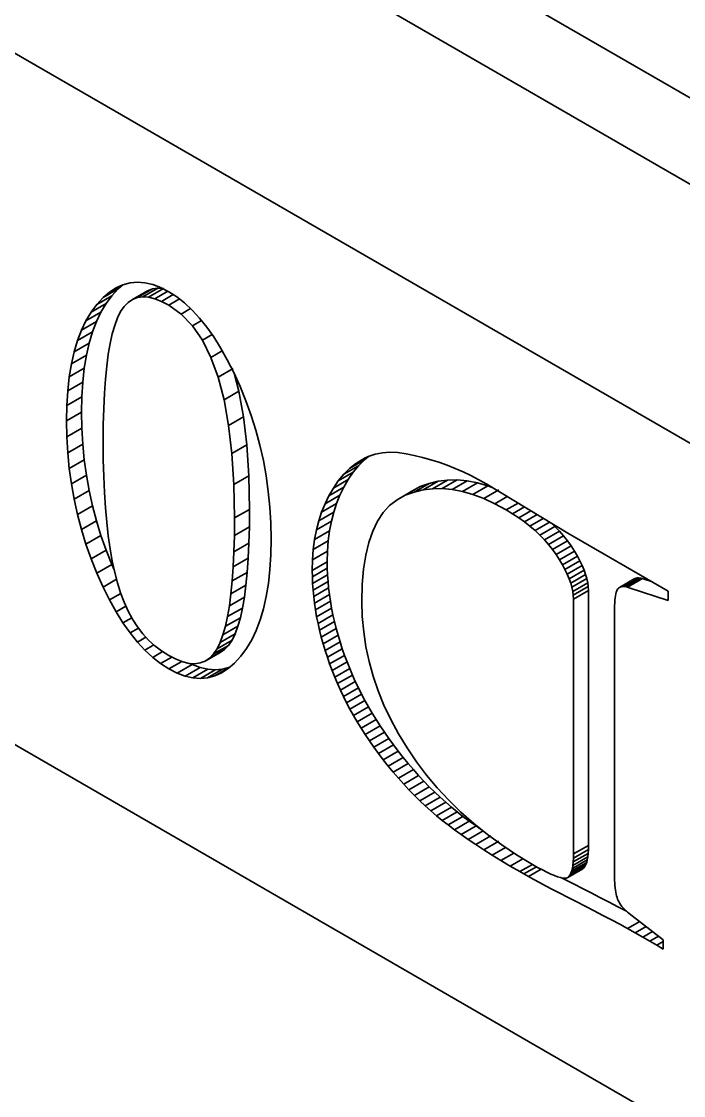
# Model space of a CAD drawing. Header units: millimetres. Extents: x -105 to 105, y -148 to 148.
# Drawn here: x 50.14 to 53.27, y -25.27 to -20.19 of the extents above; entities that cross this region are included whole.
import ezdxf

# ---------------------------------------------------------------- set-up
doc = ezdxf.new("R2010")
doc.units = ezdxf.units.MM
doc.layers.get('0').update_dxf_attribs({"lineweight": 18})

msp = doc.modelspace()

# ---------------------------------------------------------------- linework, layer by layer
at = {"color": 7, "lineweight": 35, "ltscale": 0.315152}
for p, q in [((49.0904, -18.1225), (58.2827, -23.4297)), ((58.2827, -23.838), (50.151, -19.1431)), ((58.2827, -25.0627), (49.0904, -19.7555)), ((50.5249, -21.4971), (50.5956, -21.4562)), ((50.5552, -21.471), (50.6035, -21.4431)), ((50.5552, -21.471), (50.5865, -21.4508)), ((50.5664, -21.488), (50.5956, -21.4562)), ((50.5865, -21.4508), (50.6189, -21.4362)), ((50.5956, -21.4562), (50.6189, -21.4362)), ((50.6189, -21.4362), (50.6524, -21.4274)), ((50.6524, -21.4274), (50.687, -21.4243)), ((50.6642, -21.5056), (50.7349, -21.4647)), ((50.687, -21.4243), (50.7226, -21.4269)), ((50.6874, -21.4968), (50.7581, -21.456)), ((50.7128, -21.4934), (50.7835, -21.4526)), ((50.7226, -21.4269), (50.7593, -21.4353)), ((50.7581, -21.456), (50.7349, -21.4647)), ((50.7403, -21.4952), (50.811, -21.4544)), ((50.7835, -21.4526), (50.7581, -21.456)), ((50.7593, -21.4353), (50.797, -21.4494)), ((50.811, -21.4544), (50.7835, -21.4526)), ((50.797, -21.4494), (50.8358, -21.4693)), ((50.4957, -21.5288), (50.5664, -21.488)), ((50.4957, -21.5288), (50.5249, -21.4971)), ((50.5249, -21.4971), (50.5552, -21.471)), ((50.5391, -21.5247), (50.5664, -21.488)), ((50.6642, -21.5056), (50.6431, -21.5196)), ((50.6874, -21.4968), (50.6642, -21.5056)), ((50.7128, -21.4934), (50.6874, -21.4968)), ((50.7403, -21.4952), (50.7128, -21.4934)), ((50.77, -21.5023), (50.7403, -21.4952)), ((50.77, -21.5023), (50.8312, -21.4669)), ((50.8018, -21.5146), (50.77, -21.5023)), ((50.8018, -21.5146), (50.8568, -21.4829)), ((50.8358, -21.5322), (50.8018, -21.5146)), ((50.8358, -21.4693), (50.8733, -21.4935)), ((50.8358, -21.5322), (50.8859, -21.5033)), ((50.8733, -21.4935), (50.91, -21.5222)), ((50.444, -21.6063), (50.5148, -21.5654)), ((50.444, -21.6063), (50.4684, -21.5655)), ((50.4684, -21.5655), (50.5391, -21.5247)), ((50.4684, -21.5655), (50.4957, -21.5288)), ((50.4932, -21.6103), (50.5148, -21.5654)), ((50.5148, -21.5654), (50.5391, -21.5247)), ((50.6074, -21.5633), (50.5929, -21.5931)), ((50.6242, -21.5388), (50.6074, -21.5633)), ((50.6431, -21.5196), (50.6242, -21.5388)), ((50.8948, -21.5746), (50.8358, -21.5322)), ((50.8948, -21.5746), (50.9389, -21.5491)), ((50.91, -21.5222), (50.9458, -21.5555)), ((50.9458, -21.5555), (50.9807, -21.5934)), ((50.4225, -21.6511), (50.444, -21.6063)), ((50.4225, -21.6511), (50.4932, -21.6103)), ((50.4746, -21.6592), (50.4932, -21.6103)), ((50.5929, -21.5931), (50.58, -21.6282)), ((50.9476, -21.6298), (50.8948, -21.5746)), ((50.9476, -21.6298), (50.9902, -21.6053)), ((50.9807, -21.5934), (51.0148, -21.6359)), ((50.4039, -21.7), (50.4225, -21.6511)), ((50.4039, -21.7), (50.4746, -21.6592)), ((50.4588, -21.7123), (50.4746, -21.6592)), ((50.5685, -21.6685), (50.5584, -21.714)), ((50.58, -21.6282), (50.5685, -21.6685)), ((50.9942, -21.6981), (50.9476, -21.6298)), ((51.0148, -21.6359), (51.048, -21.6829)), ((50.3881, -21.7531), (50.4039, -21.7)), ((50.3881, -21.7531), (50.4588, -21.7123)), ((50.4459, -21.7694), (50.4588, -21.7123)), ((50.5584, -21.714), (50.5496, -21.7648)), ((50.9942, -21.6981), (51.04, -21.6716)), ((51.0345, -21.7792), (50.9942, -21.6981)), ((51.048, -21.6829), (51.0804, -21.7345)), ((50.3752, -21.8102), (50.3881, -21.7531)), ((50.3752, -21.8102), (50.4459, -21.7694)), ((50.4359, -21.8306), (50.4459, -21.7694)), ((50.5496, -21.7648), (50.5422, -21.8208)), ((51.0345, -21.7792), (51.0881, -21.7483)), ((51.0804, -21.7345), (51.1119, -21.7907)), ((50.3652, -21.8714), (50.3752, -21.8102)), ((51.0687, -21.8733), (51.0345, -21.7792)), ((51.1119, -21.7907), (51.1426, -21.8515)), ((50.358, -21.9367), (50.3652, -21.8714)), ((50.3652, -21.8714), (50.4359, -21.8306)), ((50.4287, -21.8959), (50.4359, -21.8306)), ((50.5422, -21.8208), (50.5361, -21.8821)), ((51.0687, -21.8733), (51.1394, -21.8325)), ((51.1426, -21.8515), (51.1724, -21.9168)), ((51.1674, -21.9396), (51.1467, -21.8606)), ((50.358, -21.9367), (50.4287, -21.8959)), ((50.4244, -21.9653), (50.4287, -21.8959)), ((50.5361, -21.8821), (50.5314, -21.9486)), ((51.0967, -21.9804), (51.0687, -21.8733)), ((51.1724, -21.9168), (51.2003, -21.9849)), ((50.3537, -22.0062), (50.358, -21.9367)), ((50.3537, -22.0062), (50.4244, -21.9653)), ((50.423, -22.0388), (50.4244, -21.9653)), ((50.5314, -21.9486), (50.528, -22.0203)), ((51.0967, -21.9804), (51.1674, -21.9396)), ((51.1891, -22.0596), (51.1674, -21.9396)), ((50.3523, -22.0796), (50.3537, -22.0062)), ((50.528, -22.0203), (50.526, -22.0973)), ((51.1184, -22.1004), (51.0967, -21.9804)), ((51.2003, -21.9849), (51.2253, -22.0538)), ((50.3523, -22.0796), (50.423, -22.0388)), ((50.4244, -22.1145), (50.423, -22.0388)), ((51.1184, -22.1004), (51.1891, -22.0596)), ((51.2046, -22.1925), (51.1891, -22.0596)), ((51.2253, -22.0538), (51.2474, -22.1237)), ((50.3537, -22.1553), (50.3523, -22.0796)), ((50.3537, -22.1553), (50.4244, -22.1145)), ((50.4287, -22.1893), (50.4244, -22.1145)), ((50.526, -22.0973), (50.5253, -22.1796)), ((51.1339, -22.2334), (51.1184, -22.1004)), ((51.2474, -22.1237), (51.2665, -22.1944)), ((50.358, -22.2302), (50.3537, -22.1553)), ((50.358, -22.2302), (50.4287, -22.1893)), ((50.4359, -22.2633), (50.4287, -22.1893)), ((50.5253, -22.1796), (50.526, -22.2626)), ((51.1339, -22.2334), (51.2046, -22.1925)), ((51.2139, -22.3384), (51.2046, -22.1925)), ((51.2665, -22.1944), (51.2826, -22.2661)), ((50.3652, -22.3042), (50.358, -22.2302)), ((50.3652, -22.3042), (50.4359, -22.2633)), ((50.4459, -22.3365), (50.4359, -22.2633)), ((50.526, -22.2626), (50.528, -22.3419)), ((51.1432, -22.3793), (51.1339, -22.2334)), ((51.2826, -22.2661), (51.2959, -22.3387)), ((51.6892, -22.3048), (51.76, -22.264)), ((51.7176, -22.2818), (51.7645, -22.2547)), ((51.7176, -22.2818), (51.7474, -22.2629)), ((51.7331, -22.291), (51.76, -22.264)), ((51.7474, -22.2629), (51.7786, -22.248)), ((51.76, -22.264), (51.7804, -22.2474)), ((51.7786, -22.248), (51.8114, -22.2371)), ((51.8114, -22.2371), (51.8456, -22.2304)), ((51.8456, -22.2304), (51.8812, -22.2276)), ((51.8812, -22.2276), (51.9184, -22.2289)), ((51.9184, -22.2289), (51.957, -22.2343)), ((51.957, -22.2343), (51.9962, -22.2424)), ((51.9962, -22.2424), (52.0352, -22.2519)), ((52.0352, -22.2519), (52.074, -22.2627)), ((52.074, -22.2627), (52.1125, -22.275)), ((52.1125, -22.275), (52.1508, -22.2887)), ((50.3752, -22.3773), (50.3652, -22.3042)), ((51.637, -22.3629), (51.7077, -22.3221)), ((51.6624, -22.3318), (51.7331, -22.291)), ((51.6624, -22.3318), (51.6892, -22.3048)), ((51.6843, -22.3561), (51.7077, -22.3221)), ((51.6892, -22.3048), (51.7176, -22.2818)), ((51.7077, -22.3221), (51.7331, -22.291)), ((52.1508, -22.2887), (52.1888, -22.3038)), ((52.1888, -22.3038), (52.2266, -22.3202)), ((52.2266, -22.3202), (52.2642, -22.3381)), ((50.3752, -22.3773), (50.4459, -22.3365)), ((50.3881, -22.4497), (50.3752, -22.3773)), ((50.4588, -22.4088), (50.4459, -22.3365)), ((50.528, -22.3419), (50.5314, -22.4177)), ((51.1432, -22.3793), (51.2139, -22.3384)), ((51.217, -22.4973), (51.2139, -22.3384)), ((51.2959, -22.3387), (51.3061, -22.4122)), ((51.6136, -22.397), (51.6843, -22.3561)), ((51.6136, -22.397), (51.637, -22.3629)), ((51.637, -22.3629), (51.6624, -22.3318)), ((51.6633, -22.392), (51.6843, -22.3561)), ((51.9951, -22.4155), (52.0658, -22.3747)), ((52.0658, -22.3747), (52.0242, -22.3899)), ((52.0382, -22.4052), (52.1089, -22.3644)), ((52.1089, -22.3644), (52.0658, -22.3747)), ((52.0825, -22.3998), (52.1532, -22.359)), ((52.1532, -22.359), (52.1089, -22.3644)), ((52.1283, -22.3994), (52.199, -22.3585)), ((52.199, -22.3585), (52.1532, -22.359)), ((52.1754, -22.4038), (52.2461, -22.363)), ((52.2461, -22.363), (52.199, -22.3585)), ((52.2238, -22.4132), (52.2945, -22.3724)), ((52.2945, -22.3724), (52.2461, -22.363)), ((52.2642, -22.3381), (52.3015, -22.3573)), ((52.3443, -22.3866), (52.2945, -22.3724)), ((52.3015, -22.3573), (52.3386, -22.378)), ((52.3386, -22.378), (52.7226, -22.6106)), ((50.3881, -22.4497), (50.4588, -22.4088)), ((50.4746, -22.4803), (50.4588, -22.4088)), ((50.5314, -22.4177), (50.5361, -22.4897)), ((51.1463, -22.5381), (51.1432, -22.3793)), ((51.3061, -22.4122), (51.3135, -22.4865)), ((51.5741, -22.4705), (51.6449, -22.4297)), ((51.5926, -22.4328), (51.6633, -22.392)), ((51.5926, -22.4328), (51.6136, -22.397)), ((51.6288, -22.4693), (51.6449, -22.4297)), ((51.6449, -22.4297), (51.6633, -22.392)), ((51.9145, -22.4516), (51.9852, -22.4108)), ((51.9534, -22.4307), (52.0242, -22.3899)), ((51.9951, -22.4155), (51.9534, -22.4307)), ((52.0242, -22.3899), (51.9852, -22.4108)), ((52.0382, -22.4052), (51.9951, -22.4155)), ((52.0825, -22.3998), (52.0382, -22.4052)), ((52.1283, -22.3994), (52.0825, -22.3998)), ((52.1754, -22.4038), (52.1283, -22.3994)), ((52.2238, -22.4132), (52.1754, -22.4038)), ((52.2736, -22.4275), (52.2238, -22.4132)), ((52.2736, -22.4275), (52.3443, -22.3866)), ((52.3247, -22.4467), (52.2736, -22.4275)), ((52.3247, -22.4467), (52.3955, -22.4058)), ((52.3669, -22.3951), (52.3443, -22.3866)), ((50.4039, -22.5212), (50.3881, -22.4497)), ((50.4039, -22.5212), (50.4746, -22.4803)), ((50.4932, -22.551), (50.4746, -22.4803)), ((51.5581, -22.5101), (51.6288, -22.4693)), ((51.5581, -22.5101), (51.5741, -22.4705)), ((51.5741, -22.4705), (51.5926, -22.4328)), ((51.6153, -22.5106), (51.6288, -22.4693)), ((51.8796, -22.479), (51.8489, -22.5129)), ((51.9145, -22.4516), (51.8796, -22.479)), ((51.9534, -22.4307), (51.9145, -22.4516)), ((52.3772, -22.4708), (52.3247, -22.4467)), ((52.3772, -22.4708), (52.4359, -22.4369)), ((52.4311, -22.4998), (52.3772, -22.4708)), ((52.4311, -22.4998), (52.4867, -22.4677)), ((50.4225, -22.5918), (50.4039, -22.5212)), ((50.5361, -22.4897), (50.5422, -22.5581)), ((51.1463, -22.5381), (51.217, -22.4973)), ((51.2164, -22.5795), (51.217, -22.4973)), ((51.3135, -22.4865), (51.3179, -22.5618)), ((51.5446, -22.5514), (51.5581, -22.5101)), ((51.5446, -22.5514), (51.6153, -22.5106)), ((51.6042, -22.5538), (51.6153, -22.5106)), ((51.8489, -22.5129), (51.8222, -22.5533)), ((52.4612, -22.5179), (52.4311, -22.4998)), ((52.4612, -22.5179), (52.5167, -22.4859)), ((52.4898, -22.5367), (52.4612, -22.5179)), ((52.4898, -22.5367), (52.5465, -22.504)), ((52.517, -22.5562), (52.5763, -22.522)), ((59.1313, -28.8186), (48.2418, -22.5316)), ((50.4225, -22.5918), (50.4932, -22.551)), ((50.5148, -22.6208), (50.4932, -22.551)), ((50.5422, -22.5581), (50.5496, -22.6229)), ((51.1457, -22.6204), (51.1463, -22.5381)), ((51.1457, -22.6204), (51.2164, -22.5795)), ((51.2143, -22.6565), (51.2164, -22.5795)), ((51.3179, -22.5618), (51.3194, -22.638)), ((51.5335, -22.5947), (51.5446, -22.5514)), ((51.5335, -22.5947), (51.6042, -22.5538)), ((51.5955, -22.5989), (51.6042, -22.5538)), ((51.8222, -22.5533), (51.7997, -22.6002)), ((52.517, -22.5562), (52.4898, -22.5367)), ((52.5428, -22.5763), (52.517, -22.5562)), ((52.5428, -22.5763), (52.6059, -22.5399)), ((52.5671, -22.5971), (52.5428, -22.5763)), ((52.5671, -22.5971), (52.6378, -22.5563)), ((52.5899, -22.6186), (52.6606, -22.5778)), ((52.6606, -22.5778), (52.6466, -22.5646)), ((52.6821, -22.5999), (52.6606, -22.5778)), ((50.444, -22.6617), (50.4225, -22.5918)), ((50.444, -22.6617), (50.5148, -22.6208)), ((50.5391, -22.6898), (50.5148, -22.6208)), ((50.5496, -22.6229), (50.5584, -22.684)), ((51.1436, -22.6974), (51.1457, -22.6204)), ((51.5248, -22.6397), (51.5335, -22.5947)), ((51.5248, -22.6397), (51.5955, -22.5989)), ((51.5894, -22.6457), (51.5955, -22.5989)), ((51.7997, -22.6002), (51.7812, -22.6536)), ((52.5899, -22.6186), (52.5671, -22.5971)), ((52.6113, -22.6408), (52.5899, -22.6186)), ((52.6113, -22.6408), (52.6821, -22.5999)), ((52.6313, -22.6636), (52.702, -22.6227)), ((52.702, -22.6227), (52.6821, -22.5999)), ((52.7206, -22.6462), (52.702, -22.6227)), ((52.7226, -22.6106), (53.1967, -22.8843)), ((50.4684, -22.7306), (50.444, -22.6617)), ((51.1436, -22.6974), (51.2143, -22.6565)), ((51.211, -22.7284), (51.2143, -22.6565)), ((51.3194, -22.638), (51.3179, -22.712)), ((51.5187, -22.6866), (51.5248, -22.6397)), ((51.5187, -22.6866), (51.5894, -22.6457)), ((51.5857, -22.6944), (51.5894, -22.6457)), ((51.7812, -22.6536), (51.7669, -22.7135)), ((52.6313, -22.6636), (52.6113, -22.6408)), ((52.6498, -22.6871), (52.6313, -22.6636)), ((52.6498, -22.6871), (52.7206, -22.6462)), ((52.6669, -22.7112), (52.7376, -22.6704)), ((52.7376, -22.6704), (52.7206, -22.6462)), ((52.7532, -22.6945), (52.7376, -22.6704)), ((50.4684, -22.7306), (50.5391, -22.6898)), ((50.4957, -22.7988), (50.4684, -22.7306)), ((50.5664, -22.758), (50.5391, -22.6898)), ((50.5584, -22.684), (50.5685, -22.7414)), ((51.1403, -22.7692), (51.1436, -22.6974)), ((51.1403, -22.7692), (51.211, -22.7284)), ((51.2062, -22.795), (51.211, -22.7284)), ((51.3179, -22.712), (51.3136, -22.7819)), ((51.515, -22.7353), (51.5187, -22.6866)), ((51.515, -22.7353), (51.5857, -22.6944)), ((51.5844, -22.745), (51.5857, -22.6944)), ((51.7669, -22.7135), (51.7566, -22.7799)), ((52.6669, -22.7112), (52.6498, -22.6871)), ((52.6825, -22.7354), (52.6669, -22.7112)), ((52.6825, -22.7354), (52.7532, -22.6945)), ((52.6964, -22.7588), (52.7671, -22.718)), ((52.7671, -22.718), (52.7532, -22.6945)), ((52.7793, -22.7407), (52.7671, -22.718)), ((50.4957, -22.7988), (50.5664, -22.758)), ((50.5773, -22.7825), (50.5664, -22.758)), ((50.5685, -22.7414), (50.58, -22.7952)), ((51.1355, -22.8358), (51.1403, -22.7692)), ((51.3136, -22.7819), (51.3065, -22.8476)), ((51.5137, -22.7858), (51.515, -22.7353)), ((51.5137, -22.7858), (51.5844, -22.745)), ((51.5142, -22.8166), (51.5849, -22.7757)), ((51.5849, -22.7757), (51.5844, -22.745)), ((51.5862, -22.8066), (51.5849, -22.7757)), ((51.7566, -22.7799), (51.7505, -22.8528)), ((52.6964, -22.7588), (52.6825, -22.7354)), ((52.7086, -22.7816), (52.6964, -22.7588)), ((52.7086, -22.7816), (52.7793, -22.7407)), ((52.7193, -22.8036), (52.7086, -22.7816)), ((52.7193, -22.8036), (52.79, -22.7628)), ((52.7283, -22.825), (52.799, -22.7842)), ((52.79, -22.7628), (52.7793, -22.7407)), ((52.799, -22.7842), (52.79, -22.7628)), ((52.8063, -22.8048), (52.799, -22.7842)), ((50.5249, -22.8643), (50.4957, -22.7988)), ((50.5249, -22.8643), (50.5883, -22.8277)), ((50.58, -22.7952), (50.5929, -22.8453)), ((51.1355, -22.8358), (51.2062, -22.795)), ((51.2002, -22.8563), (51.2062, -22.795)), ((51.5142, -22.8166), (51.5137, -22.7858)), ((51.5154, -22.8474), (51.5142, -22.8166)), ((51.5154, -22.8474), (51.5862, -22.8066)), ((51.5883, -22.8377), (51.5862, -22.8066)), ((52.7283, -22.825), (52.7193, -22.8036)), ((52.7356, -22.8456), (52.7283, -22.825)), ((52.7356, -22.8456), (52.8063, -22.8048)), ((52.7413, -22.8656), (52.812, -22.8248)), ((52.812, -22.8248), (52.8063, -22.8048)), ((52.8161, -22.844), (52.812, -22.8248)), ((52.9655, -22.8666), (53.0362, -22.8258)), ((52.9697, -22.8645), (53.0405, -22.8237)), ((52.9744, -22.8631), (53.0451, -22.8223)), ((52.9795, -22.8623), (53.0502, -22.8214)), ((52.9851, -22.8621), (53.0558, -22.8213)), ((52.9911, -22.8626), (53.0618, -22.8218)), ((52.9975, -22.8637), (53.0682, -22.8229)), ((53.0044, -22.8655), (53.0752, -22.8247)), ((53.0405, -22.8237), (53.0362, -22.8258)), ((53.0451, -22.8223), (53.0405, -22.8237)), ((53.0502, -22.8214), (53.0451, -22.8223)), ((53.0558, -22.8213), (53.0502, -22.8214)), ((53.0618, -22.8218), (53.0558, -22.8213)), ((53.0682, -22.8229), (53.0618, -22.8218)), ((53.0752, -22.8247), (53.0682, -22.8229)), ((53.0825, -22.8271), (53.0752, -22.8247)), ((53.117, -22.8383), (53.0825, -22.8271)), ((50.5552, -22.9253), (50.5249, -22.8643)), ((50.5929, -22.8453), (50.6074, -22.8922)), ((51.1294, -22.8972), (51.1355, -22.8358)), ((51.1294, -22.8972), (51.2002, -22.8563)), ((51.1927, -22.9125), (51.2002, -22.8563)), ((51.3065, -22.8476), (51.2964, -22.9092)), ((51.5176, -22.8785), (51.5154, -22.8474)), ((51.5176, -22.8785), (51.5883, -22.8377)), ((51.5206, -22.9097), (51.5176, -22.8785)), ((51.5206, -22.9097), (51.5913, -22.8689)), ((51.5913, -22.8689), (51.5883, -22.8377)), ((51.5951, -22.9003), (51.5913, -22.8689)), ((51.7505, -22.8528), (51.7484, -22.9322)), ((52.7413, -22.8656), (52.7356, -22.8456)), ((52.7454, -22.8849), (52.7413, -22.8656)), ((52.7454, -22.8849), (52.8161, -22.844)), ((52.7479, -22.9034), (52.7454, -22.8849)), ((52.7479, -22.9034), (52.8186, -22.8626)), ((52.7487, -22.9213), (52.8194, -22.8805)), ((52.8186, -22.8626), (52.8161, -22.844)), ((52.8194, -22.8805), (52.8186, -22.8626)), ((52.8194, -24.0848), (52.8194, -22.8805)), ((52.9529, -22.8824), (52.9506, -22.889)), ((52.9555, -22.877), (52.9529, -22.8824)), ((52.9585, -22.8727), (52.9555, -22.877)), ((52.9618, -22.8693), (52.9585, -22.8727)), ((52.9655, -22.8666), (52.9618, -22.8693)), ((52.9697, -22.8645), (52.9655, -22.8666)), ((52.9744, -22.8631), (52.9697, -22.8645)), ((52.9795, -22.8623), (52.9744, -22.8631)), ((52.9851, -22.8621), (52.9795, -22.8623)), ((52.9911, -22.8626), (52.9851, -22.8621)), ((52.9975, -22.8637), (52.9911, -22.8626)), ((53.0044, -22.8655), (52.9975, -22.8637)), ((53.0118, -22.8679), (53.0044, -22.8655)), ((53.1967, -22.9281), (53.0118, -22.8679)), ((53.1967, -22.8843), (53.1967, -22.9281)), ((50.5552, -22.9253), (50.6083, -22.8946)), ((50.5865, -22.9818), (50.5552, -22.9253)), ((50.6074, -22.8922), (50.6242, -22.9363)), ((50.6242, -22.9363), (50.6431, -22.9776)), ((51.122, -22.9533), (51.1294, -22.8972)), ((51.122, -22.9533), (51.1927, -22.9125)), ((51.1839, -22.9635), (51.1927, -22.9125)), ((51.2964, -22.9092), (51.2835, -22.9666)), ((51.5244, -22.9411), (51.5206, -22.9097)), ((51.5244, -22.9411), (51.5951, -22.9003)), ((51.5291, -22.9727), (51.5998, -22.9319)), ((51.5998, -22.9319), (51.5951, -22.9003)), ((51.6054, -22.9636), (51.5998, -22.9319)), ((51.7484, -22.9322), (51.7505, -23.0042)), ((52.7487, -22.9213), (52.7479, -22.9034)), ((52.7487, -24.1256), (52.7487, -22.9213)), ((52.9444, -22.9271), (52.9437, -22.9395)), ((52.9455, -22.9158), (52.9444, -22.9271)), ((52.9469, -22.9057), (52.9455, -22.9158)), ((52.9486, -22.8968), (52.9469, -22.9057)), ((52.9506, -22.889), (52.9486, -22.8968)), ((50.5865, -22.9818), (50.6328, -22.9551)), ((50.6189, -23.0338), (50.5865, -22.9818)), ((50.6431, -22.9776), (50.6642, -23.0161)), ((51.1132, -23.0043), (51.122, -22.9533)), ((51.1132, -23.0043), (51.1839, -22.9635)), ((51.1738, -23.0092), (51.1839, -22.9635)), ((51.2835, -22.9666), (51.2677, -23.0199)), ((51.5291, -22.9727), (51.5244, -22.9411)), ((51.5346, -23.0044), (51.5291, -22.9727)), ((51.5346, -23.0044), (51.6054, -22.9636)), ((51.6118, -22.9955), (51.6054, -22.9636)), ((52.9432, -22.9531), (52.9431, -22.9678)), ((52.9431, -22.9678), (52.9431, -24.2378)), ((52.9437, -22.9395), (52.9432, -22.9531)), ((50.6189, -23.0338), (50.6606, -23.0097)), ((50.6524, -23.0812), (50.6189, -23.0338)), ((50.6642, -23.0161), (50.6874, -23.0518)), ((51.1031, -23.05), (51.1132, -23.0043)), ((51.1031, -23.05), (51.1738, -23.0092)), ((51.1623, -23.0498), (51.1738, -23.0092)), ((51.2677, -23.0199), (51.2491, -23.0691)), ((51.541, -23.0363), (51.5346, -23.0044)), ((51.541, -23.0363), (51.6118, -22.9955)), ((51.5483, -23.0684), (51.541, -23.0363)), ((51.5483, -23.0684), (51.619, -23.0275)), ((51.619, -23.0275), (51.6118, -22.9955)), ((51.6271, -23.0597), (51.619, -23.0275)), ((51.7505, -23.0042), (51.7569, -23.0756)), ((50.6524, -23.0812), (50.6923, -23.0582)), ((50.687, -23.1242), (50.6524, -23.0812)), ((50.6874, -23.0518), (50.7128, -23.0847)), ((50.7128, -23.0847), (50.7403, -23.1148)), ((51.0788, -23.1259), (51.1495, -23.0851)), ((51.0916, -23.0906), (51.1623, -23.0498)), ((51.0916, -23.0906), (51.1031, -23.05)), ((51.1349, -23.1151), (51.1495, -23.0851)), ((51.1495, -23.0851), (51.1623, -23.0498)), ((51.2491, -23.0691), (51.2276, -23.114)), ((51.5564, -23.1006), (51.5483, -23.0684)), ((51.5564, -23.1006), (51.6271, -23.0597)), ((51.636, -23.0919), (51.6271, -23.0597)), ((51.7569, -23.0756), (51.7676, -23.1463)), ((50.687, -23.1242), (50.7275, -23.1008)), ((50.7226, -23.1627), (50.687, -23.1242)), ((50.7226, -23.1627), (50.7655, -23.1379)), ((50.7403, -23.1148), (50.77, -23.142)), ((51.0474, -23.1807), (51.1182, -23.1399)), ((51.0642, -23.156), (51.1349, -23.1151)), ((51.0642, -23.156), (51.0788, -23.1259)), ((51.0788, -23.1259), (51.0916, -23.0906)), ((51.0992, -23.1594), (51.1182, -23.1399)), ((51.1182, -23.1399), (51.1349, -23.1151)), ((51.2276, -23.114), (51.2032, -23.1549)), ((51.5653, -23.1327), (51.5564, -23.1006)), ((51.5653, -23.1327), (51.636, -23.0919)), ((51.5748, -23.1647), (51.5653, -23.1327)), ((51.5748, -23.1647), (51.6456, -23.1239)), ((51.6456, -23.1239), (51.636, -23.0919)), ((51.6558, -23.1556), (51.6456, -23.1239)), ((50.7593, -23.1967), (50.7226, -23.1627)), ((50.7593, -23.1967), (50.8064, -23.1694)), ((50.77, -23.142), (50.8018, -23.1665)), ((50.8018, -23.1665), (50.8358, -23.1881)), ((50.8358, -23.1881), (50.8698, -23.2058)), ((51.0075, -23.2143), (51.0782, -23.1735)), ((51.0285, -23.2002), (51.0992, -23.1594)), ((51.0285, -23.2002), (51.0474, -23.1807)), ((51.0474, -23.1807), (51.0642, -23.156)), ((51.0782, -23.1735), (51.0992, -23.1594)), ((51.2032, -23.1549), (51.176, -23.1916)), ((51.5851, -23.1964), (51.5748, -23.1647)), ((51.5851, -23.1964), (51.6558, -23.1556)), ((51.596, -23.2279), (51.6668, -23.1871)), ((51.6668, -23.1871), (51.6558, -23.1556)), ((51.6784, -23.2183), (51.6668, -23.1871)), ((51.7676, -23.1463), (51.7825, -23.2165)), ((50.797, -23.2261), (50.7593, -23.1967)), ((50.797, -23.2261), (50.85, -23.1955)), ((50.8358, -23.2511), (50.797, -23.2261)), ((50.8358, -23.2511), (50.8965, -23.2161)), ((50.8698, -23.2058), (50.9017, -23.2181)), ((50.8746, -23.271), (50.9453, -23.2301)), ((50.9017, -23.2181), (50.9314, -23.2251)), ((50.9314, -23.2251), (50.9589, -23.2268)), ((50.9453, -23.2301), (50.9361, -23.2254)), ((50.9831, -23.2443), (50.9453, -23.2301)), ((50.9589, -23.2268), (50.9843, -23.2232)), ((50.9843, -23.2232), (51.0075, -23.2143)), ((51.0075, -23.2143), (51.0285, -23.2002)), ((51.1467, -23.2233), (51.1165, -23.2494)), ((51.176, -23.1916), (51.1467, -23.2233)), ((51.596, -23.2279), (51.5851, -23.1964)), ((51.6077, -23.2591), (51.596, -23.2279)), ((51.6077, -23.2591), (51.6784, -23.2183)), ((51.6907, -23.2493), (51.6784, -23.2183)), ((51.7825, -23.2165), (51.8017, -23.286)), ((50.8746, -23.271), (50.8358, -23.2511)), ((50.9124, -23.2851), (50.8746, -23.271)), ((50.9124, -23.2851), (50.9831, -23.2443)), ((50.9491, -23.2934), (50.9124, -23.2851)), ((50.9491, -23.2934), (51.0198, -23.2526)), ((51.0198, -23.2526), (50.9831, -23.2443)), ((50.9847, -23.2961), (51.0554, -23.2553)), ((51.0192, -23.293), (51.0899, -23.2522)), ((51.0527, -23.2842), (51.0192, -23.293)), ((51.0554, -23.2553), (51.0198, -23.2526)), ((51.0527, -23.2842), (51.1234, -23.2434)), ((51.0851, -23.2696), (51.0527, -23.2842)), ((51.0899, -23.2522), (51.0554, -23.2553)), ((51.1165, -23.2494), (51.0851, -23.2696)), ((51.1234, -23.2434), (51.0899, -23.2522)), ((51.62, -23.2902), (51.6077, -23.2591)), ((51.62, -23.2902), (51.6907, -23.2493)), ((51.633, -23.3209), (51.62, -23.2902)), ((51.633, -23.3209), (51.7037, -23.2801)), ((51.7037, -23.2801), (51.6907, -23.2493)), ((51.7174, -23.3107), (51.7037, -23.2801)), ((51.8017, -23.286), (51.8252, -23.355)), ((50.9847, -23.2961), (50.9491, -23.2934)), ((51.0192, -23.293), (50.9847, -23.2961)), ((51.6467, -23.3515), (51.633, -23.3209)), ((51.6467, -23.3515), (51.7174, -23.3107)), ((51.661, -23.3818), (51.7318, -23.341)), ((51.7318, -23.341), (51.7174, -23.3107)), ((51.7468, -23.3711), (51.7318, -23.341)), ((51.661, -23.3818), (51.6467, -23.3515)), ((51.6761, -23.4119), (51.661, -23.3818)), ((51.6761, -23.4119), (51.7468, -23.3711)), ((51.7627, -23.401), (51.7468, -23.3711)), ((51.8252, -23.355), (51.8529, -23.4233)), ((51.6919, -23.4419), (51.6761, -23.4119)), ((51.6919, -23.4419), (51.7627, -23.401)), ((51.7086, -23.4718), (51.6919, -23.4419)), ((51.7086, -23.4718), (51.7793, -23.431)), ((51.7793, -23.431), (51.7627, -23.401)), ((51.7969, -23.4609), (51.7793, -23.431)), ((51.8529, -23.4233), (51.8849, -23.491)), ((51.7262, -23.5017), (51.7086, -23.4718)), ((51.7262, -23.5017), (51.7969, -23.4609)), ((51.7446, -23.5316), (51.8153, -23.4907)), ((51.8153, -23.4907), (51.7969, -23.4609)), ((51.8345, -23.5206), (51.8153, -23.4907)), ((51.8849, -23.491), (51.9212, -23.5582)), ((51.7446, -23.5316), (51.7262, -23.5017)), ((51.7638, -23.5614), (51.7446, -23.5316)), ((51.7638, -23.5614), (51.8345, -23.5206)), ((51.8546, -23.5504), (51.8345, -23.5206)), ((51.7839, -23.5912), (51.7638, -23.5614)), ((51.7839, -23.5912), (51.8546, -23.5504)), ((51.8049, -23.621), (51.7839, -23.5912)), ((51.8049, -23.621), (51.8756, -23.5802)), ((51.8756, -23.5802), (51.8546, -23.5504)), ((51.8974, -23.61), (51.8756, -23.5802)), ((51.9212, -23.5582), (51.9617, -23.6247)), ((51.8267, -23.6508), (51.8049, -23.621)), ((51.8267, -23.6508), (51.8974, -23.61)), ((51.8493, -23.6805), (51.92, -23.6397)), ((51.92, -23.6397), (51.8974, -23.61)), ((51.9436, -23.6694), (51.92, -23.6397)), ((51.9617, -23.6247), (52.0061, -23.6898)), ((51.8493, -23.6805), (51.8267, -23.6508)), ((51.8729, -23.7102), (51.8493, -23.6805)), ((51.8729, -23.7102), (51.9436, -23.6694)), ((51.9677, -23.6987), (51.9436, -23.6694)), ((52.0061, -23.6898), (52.0537, -23.7527)), ((51.8969, -23.7395), (51.8729, -23.7102)), ((51.8969, -23.7395), (51.9677, -23.6987)), ((51.9213, -23.768), (51.8969, -23.7395)), ((51.9213, -23.768), (51.9921, -23.7272)), ((51.9921, -23.7272), (51.9677, -23.6987)), ((52.0168, -23.7549), (51.9921, -23.7272)), ((51.9461, -23.7957), (51.9213, -23.768)), ((51.9461, -23.7957), (52.0168, -23.7549)), ((51.9711, -23.8226), (51.9461, -23.7957)), ((51.9711, -23.8226), (52.0418, -23.7817)), ((52.0418, -23.7817), (52.0168, -23.7549)), ((52.0671, -23.8078), (52.0418, -23.7817)), ((52.0537, -23.7527), (52.1047, -23.8133)), ((51.9964, -23.8486), (51.9711, -23.8226)), ((51.9964, -23.8486), (52.0671, -23.8078)), ((52.022, -23.8739), (51.9964, -23.8486)), ((52.022, -23.8739), (52.0927, -23.8331)), ((52.0927, -23.8331), (52.0671, -23.8078)), ((52.1187, -23.8575), (52.0927, -23.8331)), ((52.1047, -23.8133), (52.159, -23.8717)), ((52.048, -23.8983), (52.022, -23.8739)), ((52.048, -23.8983), (52.1187, -23.8575)), ((52.0742, -23.922), (52.048, -23.8983)), ((52.0742, -23.922), (52.1449, -23.8812)), ((52.1449, -23.8812), (52.1187, -23.8575)), ((52.1715, -23.904), (52.1449, -23.8812)), ((52.159, -23.8717), (52.2166, -23.9278)), ((52.1008, -23.9448), (52.0742, -23.922)), ((52.1008, -23.9448), (52.1715, -23.904)), ((52.1277, -23.9668), (52.1008, -23.9448)), ((52.1277, -23.9668), (52.1984, -23.926)), ((52.1557, -23.9887), (52.2264, -23.9479)), ((52.1984, -23.926), (52.1715, -23.904)), ((52.2264, -23.9479), (52.1984, -23.926)), ((52.2166, -23.9278), (52.2775, -23.9817)), ((52.2563, -23.9703), (52.2264, -23.9479)), ((52.1557, -23.9887), (52.1277, -23.9668)), ((52.1856, -24.0111), (52.1557, -23.9887)), ((52.1856, -24.0111), (52.2563, -23.9703)), ((52.2175, -24.034), (52.2882, -23.9932)), ((52.2882, -23.9932), (52.2563, -23.9703)), ((52.2775, -23.9817), (52.3417, -24.0334)), ((52.3141, -24.0112), (52.2882, -23.9932)), ((52.2175, -24.034), (52.1856, -24.0111)), ((52.2513, -24.0575), (52.2175, -24.034)), ((52.2513, -24.0575), (52.322, -24.0167)), ((52.2871, -24.0815), (52.3578, -24.0406)), ((52.3417, -24.0334), (52.4093, -24.0828)), ((52.2871, -24.0815), (52.2513, -24.0575)), ((52.3248, -24.1059), (52.2871, -24.0815)), ((52.3248, -24.1059), (52.3955, -24.0651)), ((52.3644, -24.1309), (52.4272, -24.0947)), ((52.4093, -24.0828), (52.4801, -24.13)), ((52.7487, -24.1256), (52.8194, -24.0848)), ((52.8191, -24.1046), (52.8194, -24.0848)), ((52.3644, -24.1309), (52.3248, -24.1059)), ((52.406, -24.1565), (52.3644, -24.1309)), ((52.406, -24.1565), (52.4671, -24.1212)), ((52.4496, -24.1825), (52.5097, -24.1478)), ((52.4801, -24.13), (52.5543, -24.1749)), ((52.7434, -24.1937), (52.8141, -24.1529)), ((52.7457, -24.1795), (52.8164, -24.1387)), ((52.7474, -24.1634), (52.8181, -24.1226)), ((52.7474, -24.1634), (52.7484, -24.1455)), ((52.7484, -24.1455), (52.8191, -24.1046)), ((52.7484, -24.1455), (52.7487, -24.1256)), ((52.8111, -24.1652), (52.8141, -24.1529)), ((52.8141, -24.1529), (52.8164, -24.1387)), ((52.8164, -24.1387), (52.8181, -24.1226)), ((52.8181, -24.1226), (52.8191, -24.1046)), ((52.4496, -24.1825), (52.406, -24.1565)), ((52.4951, -24.2091), (52.4496, -24.1825)), ((52.4951, -24.2091), (52.5543, -24.1749)), ((52.5144, -24.2201), (52.5737, -24.1858)), ((52.5362, -24.2322), (52.5958, -24.1979)), ((52.5543, -24.1749), (52.579, -24.1888)), ((52.579, -24.1888), (52.6017, -24.2011)), ((52.6017, -24.2011), (52.6226, -24.2117)), ((52.7218, -24.2363), (52.7925, -24.1955)), ((52.7275, -24.2316), (52.7982, -24.1908)), ((52.7324, -24.2249), (52.8031, -24.1841)), ((52.7367, -24.2164), (52.8075, -24.1756)), ((52.7404, -24.206), (52.8111, -24.1652)), ((52.7404, -24.206), (52.7434, -24.1937)), ((52.7434, -24.1937), (52.7457, -24.1795)), ((52.7457, -24.1795), (52.7474, -24.1634)), ((52.7925, -24.1955), (52.7982, -24.1908)), ((52.7982, -24.1908), (52.8031, -24.1841)), ((52.8031, -24.1841), (52.8075, -24.1756)), ((52.8075, -24.1756), (52.8111, -24.1652)), ((52.5144, -24.2201), (52.4951, -24.2091)), ((52.5362, -24.2322), (52.5144, -24.2201)), ((52.5606, -24.2456), (52.5362, -24.2322)), ((52.5876, -24.2601), (52.5606, -24.2456)), ((52.6226, -24.2117), (52.6416, -24.2206)), ((52.6416, -24.2206), (52.6586, -24.2279)), ((52.6586, -24.2279), (52.6738, -24.2335)), ((52.6738, -24.2335), (52.6871, -24.2374)), ((52.6871, -24.2374), (52.6984, -24.2397)), ((52.7199, -24.2518), (52.6958, -24.2392)), ((52.6984, -24.2397), (52.7079, -24.2403)), ((52.7079, -24.2403), (52.7155, -24.2392)), ((52.7155, -24.2392), (52.7218, -24.2363)), ((52.7546, -24.2699), (52.7199, -24.2518)), ((52.7218, -24.2363), (52.7275, -24.2316)), ((52.7275, -24.2316), (52.7324, -24.2249)), ((52.7324, -24.2249), (52.7367, -24.2164)), ((52.7367, -24.2164), (52.7404, -24.206)), ((52.9431, -24.2378), (52.9432, -24.2506)), ((52.9432, -24.2506), (52.9436, -24.2629)), ((52.6171, -24.2758), (52.5876, -24.2601)), ((52.6492, -24.2927), (52.6171, -24.2758)), ((52.6839, -24.3107), (52.6492, -24.2927)), ((52.7918, -24.2891), (52.7546, -24.2699)), ((52.8316, -24.3095), (52.7918, -24.2891)), ((52.9436, -24.2629), (52.9443, -24.2745)), ((52.9443, -24.2745), (52.9453, -24.2855)), ((52.9453, -24.2855), (52.9466, -24.296)), ((52.9466, -24.296), (52.9482, -24.3058)), ((52.9482, -24.3058), (52.95, -24.315)), ((52.7211, -24.3299), (52.6839, -24.3107)), ((52.7609, -24.3503), (52.7211, -24.3299)), ((52.8032, -24.3719), (52.7609, -24.3503)), ((52.8739, -24.3311), (52.8316, -24.3095)), ((52.9169, -24.3531), (52.8739, -24.3311)), ((52.9585, -24.3747), (52.9169, -24.3531)), ((52.95, -24.315), (52.9522, -24.3236)), ((52.9522, -24.3236), (52.9546, -24.3317)), ((52.9546, -24.3317), (52.9573, -24.3391)), ((52.9573, -24.3391), (52.9604, -24.3462)), ((52.9604, -24.3462), (52.964, -24.3532)), ((52.964, -24.3532), (52.9682, -24.3601)), ((52.8462, -24.3939), (52.8032, -24.3719)), ((52.8878, -24.4156), (52.8462, -24.3939)), ((52.9988, -24.396), (52.9585, -24.3747)), ((52.9682, -24.3601), (52.9728, -24.3669)), ((52.9728, -24.3669), (52.978, -24.3736)), ((52.978, -24.3736), (52.9837, -24.3803)), ((52.9837, -24.3803), (52.99, -24.3869)), ((52.99, -24.3869), (52.9967, -24.3934)), ((52.9967, -24.3934), (53.004, -24.3998)), ((53.004, -24.3998), (53.0118, -24.4061)), ((53.0118, -24.4061), (53.173, -24.532)), ((52.9281, -24.4368), (52.8878, -24.4156)), ((52.9671, -24.4578), (52.9281, -24.4368)), ((53.0047, -24.4783), (52.9671, -24.4578)), ((53.0047, -24.4783), (53.0619, -24.4453)), ((53.041, -24.4985), (53.0047, -24.4783)), ((53.041, -24.4985), (53.0922, -24.469)), ((53.076, -24.5184), (53.041, -24.4985)), ((53.076, -24.5184), (53.1217, -24.492)), ((53.1097, -24.5379), (53.076, -24.5184)), ((53.1097, -24.5379), (53.1504, -24.5144)), ((53.142, -24.5571), (53.1097, -24.5379)), ((53.142, -24.5571), (53.173, -24.5391)), ((53.173, -24.5758), (53.142, -24.5571)), ((53.173, -24.532), (53.173, -24.5758))]:
    msp.add_line(p, q, dxfattribs=at)

doc.saveas('drawing.dxf')
